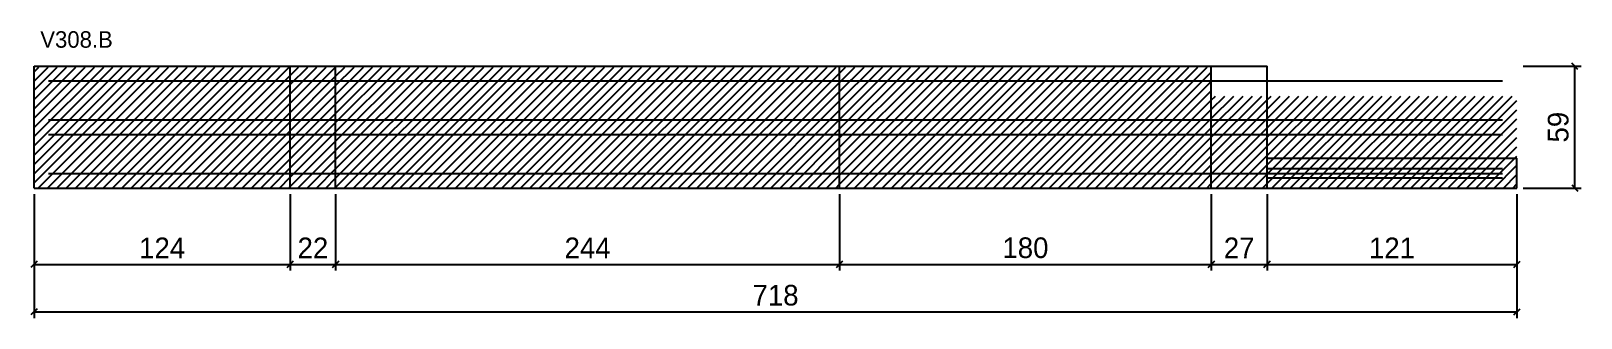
# Model space of a CAD drawing. Extents: x -2 to 749, y -272 to -133.
import ezdxf

# ---------------------------------------------------------------- set-up
doc = ezdxf.new("R2010")
doc.units = 0
for name, color, linetype in [('COTA', 241, 'Continuous'), ('NOMENCLATURA', 7, 'Continuous'), ('Painéis', 200, 'Continuous'), ('Reaproveitamento', 251, 'Continuous'), ('SARR_2.2x7', 40, 'Continuous')]:
    doc.layers.add(name, color=color, linetype=linetype)
doc.dimstyles.new('PAINEL', dxfattribs={"dimtxt": 10, "dimasz": 3, "dimexe": 3, "dimexo": 3, "dimgap": 3, "dimtad": 1, "dimblk": 'OBLIQUE', "dimblk1": 'OBLIQUE', "dimcen": 2.5, "dimclrd": 4, "dimclre": 4, "dimclrt": 240, "dimazin": 3, "dimtfac": 1, "dimtmove": 0, "dimatfit": 3})

# ---------------------------------------------------------------- blocks, each defined once
blk = doc.blocks.new('_OBLIQUE')
at = {"color": 0, "linetype": 'BYBLOCK'}
blk.add_line((-0.5, -0.5), (0.5, 0.5), dxfattribs=at)

msp = doc.modelspace()

# ---------------------------------------------------------------- hatches: boundary and pattern name
at = {"layer": 'Reaproveitamento'}
h = msp.add_hatch(dxfattribs=at)
h.set_pattern_fill('ANSI31')
h.paths.add_polyline_path([(0, -209), (124, -209), (124, -150.4), (0, -150.4)])
h = msp.add_hatch(dxfattribs=at)
h.set_pattern_fill('ANSI31')
h.paths.add_polyline_path([(124, -209), (146, -209), (146, -150.4), (124, -150.4)])
h = msp.add_hatch(dxfattribs=at)
h.set_pattern_fill('ANSI31')
h.paths.add_polyline_path([(146, -209), (390, -209), (390, -150.4), (146, -150.4)])
h = msp.add_hatch(dxfattribs=at)
h.set_pattern_fill('ANSI31')
h.paths.add_polyline_path([(390, -209), (570, -209), (570, -150.4), (390, -150.4)])
h = msp.add_hatch(dxfattribs=at)
h.set_pattern_fill('ANSI31')
h.paths.add_polyline_path([(570, -209), (597, -209), (597, -164.4), (570, -164.4)])
h = msp.add_hatch(dxfattribs=at)
h.set_pattern_fill('ANSI31')
h.paths.add_polyline_path([(597, -209), (718, -209), (718, -164.4), (597, -164.4)])

# ---------------------------------------------------------------- linework, layer by layer
at = {"layer": 'Painéis'}
for p, q in [((0, -150), (124, -150)), ((0, -209), (0, -150)), ((124, -209), (124, -150)), ((124, -150), (146, -150)), ((146, -209), (146, -150)), ((146, -150), (390, -150)), ((390, -209), (390, -150)), ((390, -150), (570, -150)), ((570, -209), (570, -150)), ((570, -150), (597, -150)), ((597, -209), (597, -150)), ((597, -194.6), (718, -194.6)), ((718, -209), (718, -194.6)), ((0, -209), (124, -209)), ((124, -209), (146, -209)), ((146, -209), (390, -209)), ((390, -209), (570, -209)), ((570, -209), (597, -209)), ((597, -209), (718, -209))]:
    msp.add_line(p, q, dxfattribs=at)
at = {"layer": 'SARR_2.2x7'}
for points in [[(7, -157), (124, -157)], [(7, -157), (124, -157)], [(124, -157), (146, -157)], [(124, -157), (146, -157)], [(146, -157), (390, -157)], [(146, -157), (390, -157)], [(390, -157), (570, -157)], [(390, -157), (570, -157)], [(570, -157), (597, -157)], [(570, -157), (597, -157)], [(597, -157), (711, -157)], [(7, -176), (124, -176)], [(7, -176), (124, -176)], [(124, -176), (146, -176)], [(124, -176), (146, -176)], [(146, -176), (390, -176)], [(146, -176), (390, -176)], [(390, -176), (570, -176)], [(390, -176), (570, -176)], [(570, -176), (597, -176)], [(570, -176), (597, -176)], [(597, -176), (711, -176)], [(7, -183), (124, -183)], [(7, -183), (124, -183)], [(124, -183), (146, -183)], [(124, -183), (146, -183)], [(146, -183), (390, -183)], [(146, -183), (390, -183)], [(390, -183), (570, -183)], [(390, -183), (570, -183)], [(570, -183), (597, -183)], [(570, -183), (597, -183)], [(597, -183), (711, -183)], [(7, -202), (124, -202)], [(7, -202), (124, -202)], [(124, -202), (146, -202)], [(124, -202), (146, -202)], [(146, -202), (390, -202)], [(146, -202), (390, -202)], [(390, -202), (570, -202)], [(390, -202), (570, -202)], [(570, -202), (597, -202)], [(570, -202), (597, -202)], [(597, -199.6), (711, -199.6)], [(597, -202), (711, -202)], [(597, -204), (711, -204)]]:
    msp.add_lwpolyline(points, dxfattribs=at)

# ---------------------------------------------------------------- texts
at = {"layer": 'NOMENCLATURA'}
msp.add_text('V308.B', height=8, dxfattribs=at).set_placement((3, -141))

# ---------------------------------------------------------------- dimensions: what is measured, and where the dimension line sits
at = {"layer": 'COTA'}
msp.add_linear_dim(base=(746, -209), p1=(718, -209), p2=(718, -150), angle=90, dimstyle='PAINEL', dxfattribs=at).render()
msp.add_linear_dim(base=(746, -209), p1=(718, -209), p2=(718, -150), angle=90, dimstyle='PAINEL', dxfattribs=at).render()
for base, p1, p2 in [((0, -246), (0, -209), (124, -209)), ((0, -269), (0, -209), (718, -209)), ((124, -246), (124, -209), (146, -209)), ((146, -246), (146, -209), (390, -209)), ((390, -246), (390, -209), (570, -209)), ((570, -246), (570, -209), (597, -209)), ((597, -246), (597, -209), (718, -209))]:
    msp.add_linear_dim(base=base, p1=p1, p2=p2, dimstyle='PAINEL', dxfattribs=at).render()

doc.saveas('drawing.dxf')
